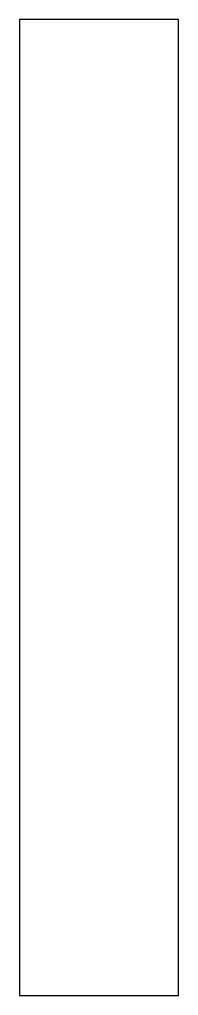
# Model space of a CAD drawing. Extents: x 2 to 26, y 2 to 150.
import ezdxf

# ---------------------------------------------------------------- set-up
doc = ezdxf.new("R2010")
doc.units = 0
doc.layers.get('0').update_dxf_attribs({"linetype": 'CONTINUOUS'})

msp = doc.modelspace()

# ---------------------------------------------------------------- linework, layer by layer
at = {"color": 7}
for points in [[(26.132255, 150.000008), (2.13217, 150.000008)], [(2.13217, 2.13222), (26.132255, 2.13222)]]:
    msp.add_lwpolyline(points, dxfattribs=at)
for points in [[(2.13217, 150.000008), (2.13217, 133.634175), (2.13217, 100.710746), (2.13217, 51.421483), (2.13217, 18.498053), (2.13217, 2.13222)], [(26.132255, 2.13222), (26.132255, 18.498053), (26.132255, 51.421483), (26.132255, 100.710746), (26.132255, 133.634175), (26.132255, 150.000008)]]:
    msp.add_open_spline(points, degree=3, knots=[0, 0, 0, 0, 49.097499, 98.770289, 147.867788, 147.867788, 147.867788, 147.867788], dxfattribs=at)

doc.saveas('drawing.dxf')
